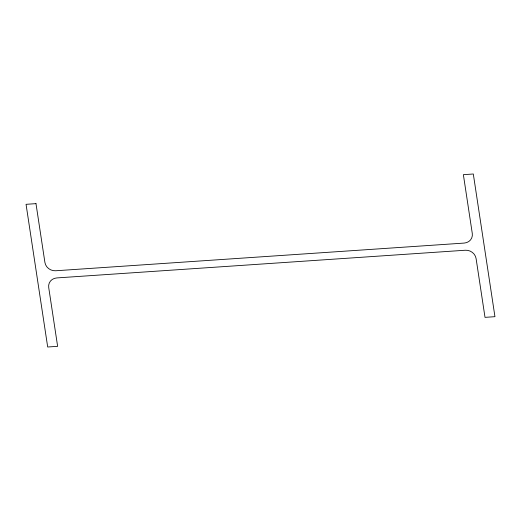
<?xml version="1.0" encoding="UTF-8"?>
<svg xmlns="http://www.w3.org/2000/svg" width="521" height="521" viewBox="0 0 521 521"><rect width="100%" height="100%" fill="white"/><g stroke="black" fill="none" stroke-linecap="round" stroke-linejoin="round"><path stroke-width="0.78" d="M35.988 203.646L26.05 204.317L47.691 346.999L57.629 346.328L48.713 287.52A9.684 8.818 25 0 1 56.789 277.927L465.299 250.236A9.684 8.818 25 0 1 476.09 258.553L485.012 317.354L494.95 316.683L473.309 174.001L463.371 174.672L472.287 233.48A9.684 8.818 25 0 1 464.211 243.073L55.701 270.764A9.684 8.818 25 0 1 44.91 262.447L35.988 203.646"/></g></svg>
